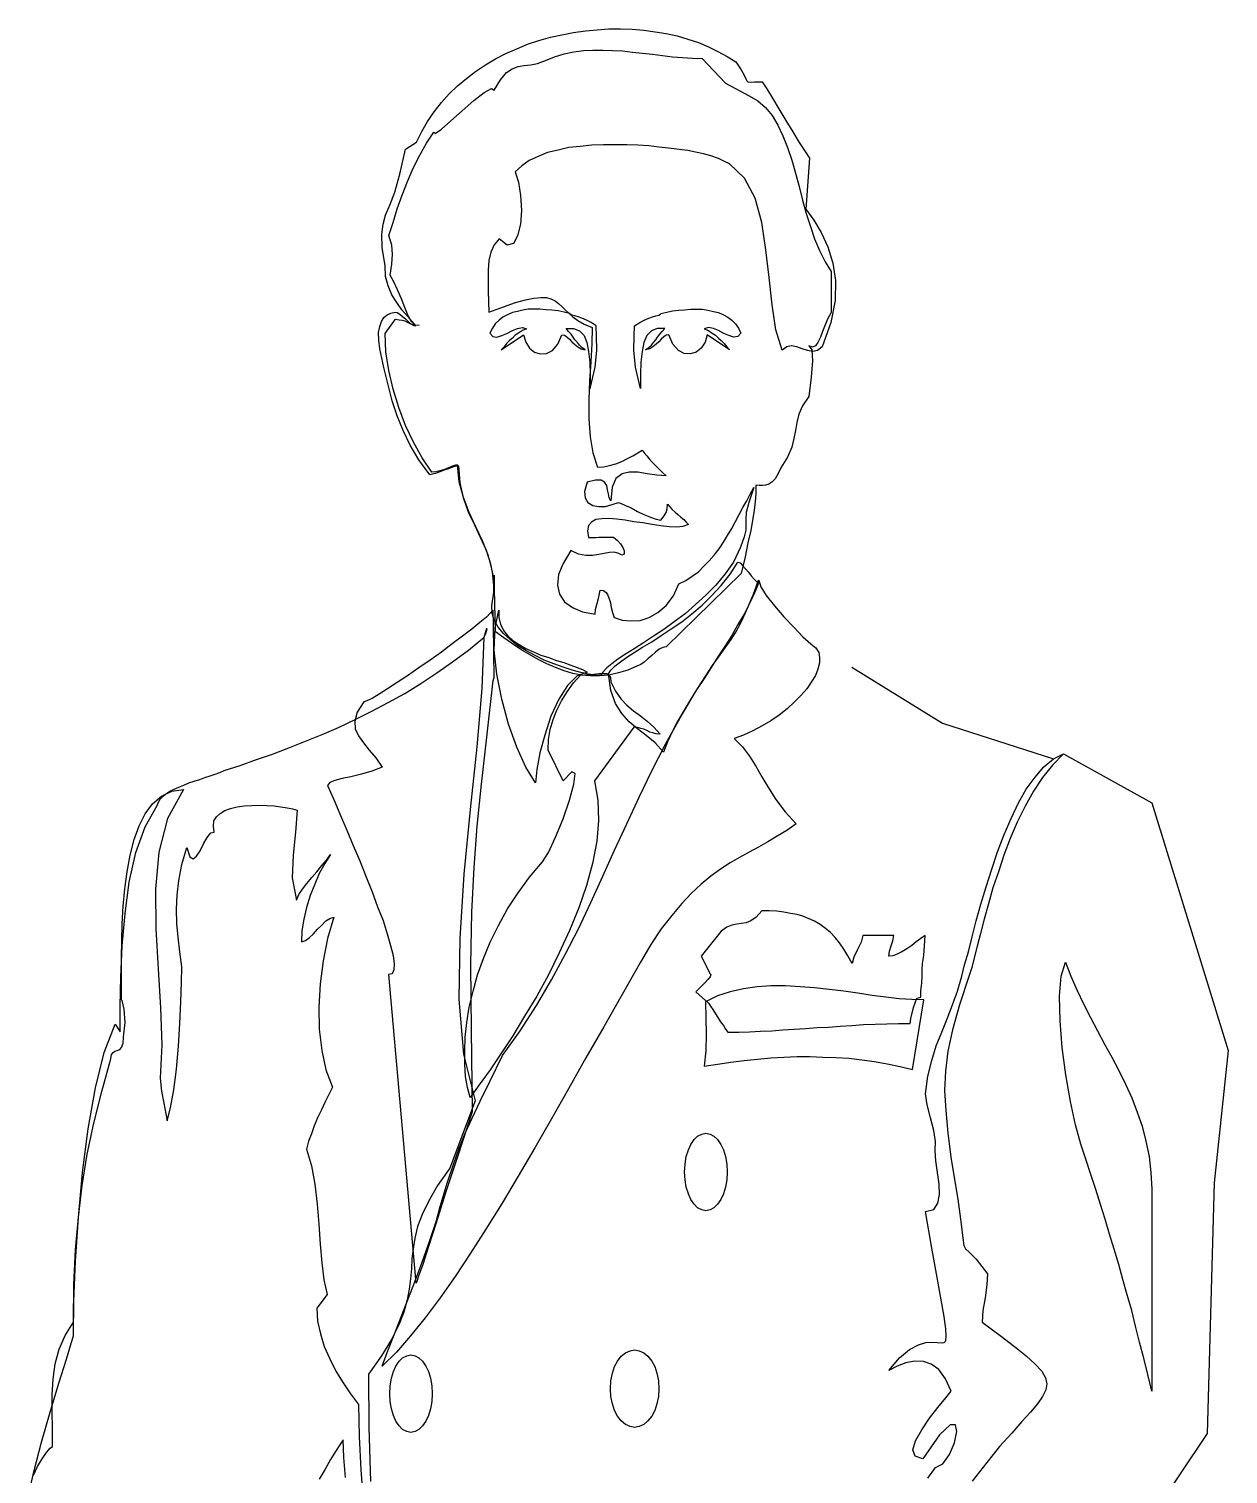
# Model space of a CAD drawing. Extents: x 140.74 to 141.36, y 53.82 to 55.67.
# Drawn here: x 140.783 to 141.356, y 54.979 to 55.67 of the extents above; entities that cross this region are included whole.
import ezdxf

# ---------------------------------------------------------------- set-up
doc = ezdxf.new("R2010")
doc.units = 0
doc.layers.get('0').update_dxf_attribs({"linetype": 'CONTINUOUS'})

msp = doc.modelspace()

# ---------------------------------------------------------------- linework, layer by layer
for p, q in [((141.17585, 55.36446), (141.21916, 55.33782)), ((141.21916, 55.33782), (141.27223, 55.32073)), ((141.27223, 55.32073), (141.27701, 55.32312)), ((141.27701, 55.32312), (141.31923, 55.29962))]:
    msp.add_line(p, q)
at = {"linetype": 'CONTINUOUS'}
for points in [[(141.06453, 55.4189), (141.06234, 55.4195), (141.06015, 55.4193), (141.05756, 55.4189), (141.05497, 55.41831), (141.05199, 55.41791), (141.0488, 55.41791), (141.04521, 55.4185), (141.04162, 55.4203), (141.03785, 55.41412), (141.03565, 55.40875), (141.03525, 55.40377), (141.03625, 55.39939), (141.03864, 55.3958), (141.04242, 55.39302), (141.0472, 55.39102), (141.05318, 55.38983), (141.05338, 55.39202), (141.05398, 55.39441), (141.05478, 55.3974), (141.05557, 55.40138), (141.05716, 55.40118), (141.05855, 55.40018), (141.05935, 55.39899), (141.05995, 55.3972), (141.06054, 55.39521), (141.06094, 55.39302), (141.06154, 55.39063), (141.06234, 55.38824), (141.06612, 55.38704), (141.0703, 55.38664), (141.07469, 55.38684), (141.07907, 55.38824), (141.08325, 55.39063), (141.08723, 55.39401), (141.09061, 55.39859), (141.09321, 55.40437), (141.09659, 55.40596), (141.09958, 55.40795), (141.10256, 55.41014), (141.10515, 55.41273), (141.10775, 55.41531), (141.11013, 55.4181), (141.11252, 55.42109), (141.11452, 55.42428), (141.11651, 55.42746), (141.1185, 55.43085), (141.12028, 55.43423), (141.12208, 55.43742), (141.12387, 55.44081), (141.12566, 55.44399), (141.12726, 55.44718), (141.12905, 55.45037), (141.12666, 55.4432), (141.12546, 55.43842), (141.12527, 55.43503), (141.12527, 55.43264), (141.12527, 55.43006), (141.12447, 55.42687), (141.12267, 55.42189), (141.11929, 55.41472), (141.11531, 55.40915), (141.11093, 55.40377), (141.10615, 55.39899), (141.10117, 55.39441), (141.09619, 55.39003), (141.09101, 55.38625), (141.08604, 55.38246), (141.08106, 55.37927), (141.07628, 55.37609), (141.0719, 55.3733), (141.06771, 55.37071), (141.06413, 55.36832), (141.06115, 55.36613), (141.05876, 55.36414), (141.05696, 55.36215), (141.05597, 55.36056), (141.05338, 55.36075), (141.04999, 55.36115), (141.04641, 55.36195), (141.04223, 55.36314), (141.03785, 55.36454), (141.03347, 55.36613), (141.02888, 55.36792), (141.0245, 55.37011), (141.02012, 55.3725), (141.01614, 55.37489), (141.01256, 55.37768), (141.00937, 55.38067), (141.00678, 55.38365), (141.00499, 55.38704), (141.00399, 55.39023), (141.0038, 55.39381), (141.00479, 55.40039), (141.00479, 55.40676), (141.0034, 55.41372), (141.0012, 55.4203), (140.99841, 55.42647), (140.99563, 55.43245), (140.99265, 55.43861), (140.99026, 55.44539), (140.98866, 55.45256), (140.98807, 55.46072), (140.98688, 55.46053), (140.98508, 55.46013), (140.98309, 55.45933), (140.9811, 55.45873), (140.97891, 55.45793), (140.97692, 55.45714), (140.97532, 55.45674), (140.97413, 55.45654), (140.96895, 55.46371), (140.96477, 55.47068), (140.96138, 55.47765), (140.95859, 55.48462), (140.95621, 55.49179), (140.95421, 55.49955), (140.95222, 55.50772), (140.95023, 55.51668), (140.94983, 55.52086), (140.94963, 55.52444), (140.95023, 55.52743), (140.95103, 55.52982), (140.95222, 55.53162), (140.95382, 55.53301), (140.95561, 55.5338), (140.9576, 55.5342), (140.95859, 55.53401), (140.95979, 55.53321), (140.96119, 55.53221), (140.96258, 55.53102), (140.96398, 55.52962), (140.96517, 55.52863), (140.96656, 55.52783), (140.96756, 55.52763), (140.96576, 55.52982), (140.96337, 55.53241), (140.96079, 55.5354), (140.9584, 55.53879), (140.95601, 55.54256), (140.95421, 55.54675), (140.95302, 55.55133), (140.95282, 55.55631), (140.95143, 55.56507), (140.95123, 55.57144), (140.95183, 55.57622), (140.95302, 55.5806), (140.95501, 55.58538), (140.9574, 55.59155), (140.95979, 55.60012), (140.96258, 55.61207), (140.96775, 55.61545), (140.97035, 55.62063), (140.97313, 55.62541), (140.97632, 55.62998), (140.97971, 55.63437), (140.98349, 55.63855), (140.98747, 55.64234), (140.99166, 55.64592), (140.99603, 55.6493), (141.0008, 55.65249), (141.00558, 55.65528), (141.01056, 55.65787), (141.01574, 55.66005), (141.02092, 55.66225), (141.0263, 55.66404), (141.03187, 55.66563), (141.03724, 55.66683), (141.04282, 55.66782), (141.0486, 55.66862), (141.05417, 55.66922), (141.05975, 55.66962), (141.06532, 55.66962), (141.0709, 55.66942), (141.07648, 55.66902), (141.08185, 55.66822), (141.08723, 55.66743), (141.09241, 55.66623), (141.09759, 55.66464), (141.10256, 55.66304), (141.10735, 55.66105), (141.11192, 55.65886), (141.1163, 55.65647), (141.12049, 55.65389), (141.12307, 55.6501), (141.12447, 55.64752), (141.12527, 55.64572), (141.12566, 55.64473), (141.12626, 55.64433), (141.12726, 55.64413), (141.12945, 55.64433), (141.13304, 55.64433), (141.13522, 55.64094), (141.13801, 55.63656), (141.141, 55.63138), (141.14438, 55.62581), (141.14777, 55.62043), (141.15075, 55.61525), (141.15354, 55.61107), (141.15573, 55.60788), (141.15394, 55.58339), (141.15772, 55.57821), (141.16131, 55.57224), (141.16449, 55.56547), (141.16688, 55.5577), (141.16808, 55.54933), (141.16788, 55.53978), (141.16589, 55.52922), (141.16171, 55.51767), (141.15952, 55.51589), (141.15733, 55.51549), (141.15474, 55.51589), (141.15215, 55.51668), (141.14956, 55.51767), (141.14697, 55.51807), (141.14478, 55.51767), (141.14259, 55.51608), (141.1396, 55.52584), (141.13781, 55.53779), (141.13642, 55.55073), (141.13482, 55.56408), (141.13283, 55.57701), (141.12965, 55.58877), (141.12467, 55.59832), (141.1175, 55.60509), (141.11511, 55.60629), (141.11213, 55.60769), (141.10854, 55.60888), (141.10496, 55.60988), (141.10117, 55.61067), (141.09759, 55.61147), (141.0946, 55.61187), (141.09221, 55.61207), (141.08822, 55.61266), (141.08365, 55.61306), (141.07887, 55.61366), (141.07369, 55.61406), (141.06831, 55.61426), (141.06274, 55.61426), (141.05716, 55.61426), (141.05159, 55.61406), (141.04601, 55.61346), (141.04063, 55.61286), (141.03546, 55.61167), (141.03047, 55.61047), (141.0259, 55.60868), (141.02171, 55.60669), (141.01813, 55.6041), (141.01495, 55.60131), (141.01654, 55.59633), (141.01753, 55.58996), (141.01793, 55.58279), (141.01753, 55.57622), (141.01614, 55.57064), (141.01415, 55.56706), (141.01116, 55.56626), (141.00738, 55.56925), (141.00499, 55.56647), (141.0034, 55.56288), (141.0024, 55.5589), (141.002, 55.55432), (141.002, 55.54954), (141.002, 55.54436), (141.0022, 55.53918), (141.0024, 55.5342), (141.00937, 55.5368), (141.01514, 55.53879), (141.01992, 55.54018), (141.02391, 55.54097), (141.02729, 55.54118), (141.02988, 55.54118), (141.03207, 55.54057), (141.03406, 55.53958), (141.03565, 55.53839), (141.03724, 55.53699), (141.03884, 55.5354), (141.04063, 55.5338), (141.04262, 55.53201), (141.04501, 55.53022), (141.048, 55.52843), (141.05178, 55.52683), (141.05159, 55.51907), (141.05119, 55.5105), (141.05059, 55.50135), (141.05019, 55.49238), (141.05019, 55.48322), (141.05079, 55.47466), (141.05218, 55.4669), (141.05438, 55.46013), (141.05716, 55.46032), (141.06015, 55.46092), (141.06314, 55.46172), (141.06592, 55.46291), (141.06871, 55.4643), (141.0713, 55.4655), (141.07369, 55.4669), (141.07568, 55.46829), (141.07668, 55.4669), (141.07787, 55.4655), (141.07907, 55.46411), (141.08046, 55.46252), (141.08206, 55.46092), (141.08365, 55.45933), (141.08544, 55.45753), (141.08723, 55.45594), (141.08265, 55.45634), (141.07807, 55.45694), (141.07369, 55.45774), (141.06951, 55.45774), (141.06612, 55.45694), (141.06314, 55.45475), (141.06134, 55.45057), (141.06075, 55.44399), (141.05995, 55.44539), (141.05955, 55.44738), (141.05916, 55.44937), (141.05876, 55.45136), (141.05776, 55.45296), (141.05616, 55.45395), (141.05338, 55.45395), (141.04939, 55.45296), (141.0482, 55.44857), (141.0484, 55.44539), (141.04979, 55.4432), (141.05218, 55.4418), (141.05497, 55.4414), (141.05815, 55.4414), (141.06134, 55.4422), (141.06433, 55.4432), (141.06572, 55.4428), (141.06771, 55.4418), (141.0705, 55.44061), (141.07349, 55.43901), (141.07648, 55.43742), (141.07967, 55.43623), (141.08245, 55.43523), (141.08464, 55.43484), (141.08623, 55.43683), (141.08723, 55.43842), (141.08763, 55.44021), (141.08783, 55.4424), (141.08883, 55.44121), (141.09002, 55.43981), (141.09141, 55.43861), (141.09281, 55.43742), (141.0942, 55.43623), (141.0956, 55.43503), (141.09679, 55.43384), (141.09778, 55.43264), (141.0952, 55.43184), (141.09221, 55.43145), (141.08862, 55.43165), (141.08464, 55.43205), (141.08046, 55.43264), (141.07608, 55.43344), (141.0717, 55.43404), (141.06752, 55.43484), (141.06354, 55.43523), (141.05975, 55.43563), (141.05637, 55.43543), (141.05358, 55.43503), (141.05139, 55.43384), (141.04999, 55.43224), (141.0496, 55.42966), (141.04999, 55.42647), (141.05099, 55.42647), (141.05218, 55.42647), (141.05358, 55.42647), (141.05497, 55.42667), (141.05656, 55.42667), (141.05815, 55.42667), (141.05995, 55.42667), (141.06194, 55.42667), (141.06393, 55.42508), (141.06532, 55.42348), (141.06652, 55.42169), (141.06712, 55.4201), (141.06712, 55.4189), (141.06672, 55.41831), (141.06592, 55.4181), (141.06453, 55.4189)], [(141.00558, 55.38147), (141.00499, 55.40855), (141.00499, 55.40198), (141.00419, 55.41014), (141.0022, 55.41771), (140.99942, 55.42488), (140.99623, 55.43165), (140.99304, 55.43842), (140.99026, 55.44559), (140.98827, 55.45315), (140.98747, 55.46132), (140.98648, 55.46112), (140.98528, 55.46072), (140.98389, 55.46013), (140.98229, 55.45952), (140.9807, 55.45893), (140.97891, 55.45833), (140.97712, 55.45793), (140.97513, 55.45774), (140.97054, 55.46451), (140.96636, 55.47207), (140.96258, 55.48004), (140.95939, 55.4886), (140.9566, 55.49736), (140.95461, 55.50633), (140.95322, 55.51528), (140.95282, 55.52404), (140.9578, 55.53082), (140.9596, 55.53062), (140.96098, 55.53042), (140.96218, 55.53002), (140.96337, 55.52942), (140.96457, 55.52883), (140.96597, 55.52843), (140.96736, 55.52823), (140.96915, 55.52803), (140.96736, 55.52783), (140.96557, 55.52962), (140.96377, 55.53241), (140.96218, 55.5364), (140.96059, 55.54057), (140.9588, 55.54495), (140.957, 55.54874), (140.95521, 55.55193), (140.95601, 55.5571), (140.95641, 55.56188), (140.95601, 55.56626), (140.95461, 55.57085), (140.9566, 55.57701), (140.95859, 55.58359), (140.96098, 55.59016), (140.96358, 55.59673), (140.96616, 55.6031), (140.96935, 55.60928), (140.97253, 55.61506), (140.97612, 55.62023), (140.97672, 55.61963), (140.97971, 55.62162), (140.98428, 55.6256), (140.98966, 55.63038), (140.99523, 55.63537), (141.00021, 55.63915), (141.00359, 55.64114), (141.00499, 55.64035), (141.00797, 55.64532), (141.01076, 55.64871), (141.01355, 55.6505), (141.01634, 55.65169), (141.01933, 55.65209), (141.02251, 55.65249), (141.0257, 55.65309), (141.02948, 55.65448), (141.03386, 55.65628), (141.03844, 55.65766), (141.04302, 55.65866), (141.0476, 55.65926), (141.05218, 55.65946), (141.05696, 55.65946), (141.06154, 55.65926), (141.06632, 55.65906), (141.0711, 55.65846), (141.07588, 55.65806), (141.08066, 55.65747), (141.08544, 55.65687), (141.09021, 55.65628), (141.09499, 55.65588), (141.09978, 55.65567), (141.10436, 55.65548), (141.11551, 55.64373), (141.12686, 55.63756), (141.13104, 55.63516), (141.13463, 55.63198), (141.13781, 55.6282), (141.1406, 55.62361), (141.14299, 55.61844), (141.14518, 55.61286), (141.14717, 55.60689), (141.14896, 55.60071), (141.15075, 55.59434), (141.15235, 55.58777), (141.15414, 55.5814), (141.15613, 55.57523), (141.15812, 55.56925), (141.16051, 55.56368), (141.16311, 55.5583), (141.16609, 55.55372), (141.16609, 55.53401), (141.16449, 55.53122), (141.16311, 55.52823), (141.16191, 55.52504), (141.16091, 55.52226), (141.15972, 55.51966), (141.15852, 55.51807), (141.15713, 55.51748), (141.15534, 55.51807), (141.15673, 55.51628), (141.15713, 55.5109), (141.15653, 55.50314), (141.15534, 55.49397), (141.15235, 55.4894), (141.15056, 55.48542), (141.14956, 55.48144), (141.14896, 55.47765), (141.14817, 55.47386), (141.14717, 55.46968), (141.14518, 55.46491), (141.14199, 55.45973), (141.1406, 55.45674), (141.1392, 55.45455), (141.13761, 55.45296), (141.13622, 55.45196), (141.13463, 55.45156), (141.13323, 55.45136), (141.13164, 55.45136), (141.13004, 55.45156), (141.13004, 55.44758), (141.12965, 55.4436), (141.12925, 55.43941), (141.12845, 55.43484), (141.12766, 55.42985), (141.12626, 55.42388), (141.12487, 55.41731), (141.12307, 55.40934), (141.08723, 55.3743), (141.08564, 55.3739), (141.08384, 55.37311), (141.08206, 55.37171), (141.08026, 55.37011), (141.07847, 55.36852), (141.07668, 55.36693), (141.07508, 55.36573), (141.07349, 55.36514), (141.06891, 55.36314), (141.06433, 55.36175), (141.05975, 55.36075), (141.05537, 55.36035), (141.05099, 55.36035), (141.04681, 55.36075), (141.04262, 55.36155), (141.03844, 55.36274), (141.03426, 55.36434), (141.03008, 55.36613), (141.0259, 55.36812), (141.02191, 55.37051), (141.01773, 55.3729), (141.01375, 55.37569), (141.00956, 55.37848), (141.00558, 55.38147)], [(141.04113, 55.53361), (141.03834, 55.5342), (141.03556, 55.5348), (141.03256, 55.5352), (141.02978, 55.5354), (141.02679, 55.5356), (141.024, 55.5356), (141.02121, 55.5356), (141.01863, 55.5352), (141.01603, 55.5346), (141.01364, 55.53401), (141.01125, 55.53301), (141.00907, 55.53181), (141.00727, 55.53042), (141.00548, 55.52863), (141.00409, 55.52664), (141.00289, 55.52425), (141.00429, 55.52265), (141.00628, 55.52226), (141.00867, 55.52305), (141.01106, 55.52404), (141.01364, 55.52544), (141.01603, 55.52644), (141.01842, 55.52683), (141.02041, 55.52624), (141.01842, 55.52544), (141.01664, 55.52425), (141.01504, 55.52325), (141.01364, 55.52186), (141.01226, 55.52066), (141.01086, 55.51926), (141.00966, 55.51767), (141.00827, 55.51628), (141.01902, 55.52345), (141.02002, 55.51987), (141.02181, 55.51708), (141.0242, 55.51509), (141.02699, 55.51429), (141.02998, 55.51449), (141.03277, 55.51589), (141.03535, 55.51887), (141.03734, 55.52345), (141.03854, 55.52325), (141.03973, 55.52245), (141.04093, 55.52126), (141.04212, 55.52006), (141.04332, 55.51887), (141.04491, 55.51767), (141.0465, 55.51668), (141.04849, 55.51628), (141.0469, 55.51727), (141.0457, 55.51847), (141.04471, 55.51966), (141.04352, 55.52106), (141.04272, 55.52226), (141.04172, 55.52365), (141.04053, 55.52504), (141.03933, 55.52644), (141.04292, 55.52644), (141.0457, 55.52524), (141.0479, 55.52305), (141.04929, 55.51966), (141.05008, 55.51549), (141.05069, 55.51031), (141.05088, 55.50453), (141.05088, 55.49776), (141.05327, 55.50792), (141.05407, 55.51608), (141.05387, 55.52265), (141.05367, 55.52763), (141.05128, 55.52922), (141.04909, 55.53042), (141.0469, 55.53141), (141.04511, 55.53201), (141.04352, 55.53241), (141.04212, 55.53281), (141.04132, 55.53321), (141.04113, 55.53361)], [(141.08464, 55.53361), (141.08743, 55.5342), (141.09021, 55.5348), (141.09321, 55.5352), (141.09599, 55.5354), (141.09898, 55.5356), (141.10177, 55.5356), (141.10456, 55.5356), (141.10714, 55.5352), (141.10974, 55.5346), (141.11213, 55.53401), (141.11452, 55.53301), (141.1167, 55.53181), (141.1185, 55.53042), (141.12028, 55.52863), (141.12168, 55.52664), (141.12288, 55.52425), (141.12148, 55.52265), (141.11949, 55.52226), (141.1171, 55.52305), (141.11471, 55.52404), (141.11213, 55.52544), (141.10974, 55.52644), (141.10735, 55.52683), (141.10535, 55.52624), (141.10735, 55.52544), (141.10913, 55.52425), (141.11073, 55.52325), (141.11213, 55.52186), (141.11351, 55.52066), (141.11491, 55.51926), (141.11611, 55.51767), (141.1175, 55.51628), (141.10675, 55.52345), (141.10575, 55.51987), (141.10396, 55.51708), (141.10157, 55.51509), (141.09878, 55.51429), (141.09579, 55.51449), (141.093, 55.51589), (141.09042, 55.51887), (141.08843, 55.52345), (141.08723, 55.52325), (141.08604, 55.52245), (141.08484, 55.52126), (141.08365, 55.52006), (141.08245, 55.51887), (141.08086, 55.51767), (141.07927, 55.51668), (141.07728, 55.51628), (141.07887, 55.51727), (141.08007, 55.51847), (141.08106, 55.51966), (141.08225, 55.52106), (141.08305, 55.52226), (141.08405, 55.52365), (141.08524, 55.52504), (141.08644, 55.52644), (141.08285, 55.52644), (141.08007, 55.52524), (141.07787, 55.52305), (141.07648, 55.51966), (141.07568, 55.51549), (141.07508, 55.51031), (141.07488, 55.50453), (141.07488, 55.49776), (141.07249, 55.50792), (141.0717, 55.51608), (141.0719, 55.52265), (141.07209, 55.52763), (141.07449, 55.52922), (141.07668, 55.53042), (141.07887, 55.53141), (141.08066, 55.53201), (141.08225, 55.53241), (141.08365, 55.53281), (141.08445, 55.53321), (141.08464, 55.53361)], [(141.12148, 55.41472), (141.12248, 55.41432), (141.12367, 55.41313), (141.12506, 55.41154), (141.12646, 55.40994), (141.12785, 55.40815), (141.12925, 55.40655), (141.13044, 55.40536), (141.13144, 55.40496), (141.12945, 55.39999), (141.12706, 55.39501), (141.12447, 55.38983), (141.12148, 55.38485), (141.1185, 55.37967), (141.11531, 55.3747), (141.11192, 55.36952), (141.10874, 55.36434), (141.10535, 55.35916), (141.10197, 55.35419), (141.09878, 55.34901), (141.09579, 55.34403), (141.09281, 55.33885), (141.09021, 55.33387), (141.08783, 55.3289), (141.08583, 55.32391), (141.08185, 55.32829), (141.07767, 55.33188), (141.07349, 55.33506), (141.06951, 55.33845), (141.06592, 55.34243), (141.06293, 55.34721), (141.06075, 55.35339), (141.05955, 55.36135), (141.06075, 55.36314), (141.06274, 55.36514), (141.06532, 55.36713), (141.06831, 55.36932), (141.0719, 55.37151), (141.07588, 55.3741), (141.08026, 55.37669), (141.08484, 55.37967), (141.08962, 55.38286), (141.0946, 55.38625), (141.09938, 55.39003), (141.10436, 55.39421), (141.10894, 55.39879), (141.11351, 55.40357), (141.1177, 55.40894), (141.12148, 55.41472)], [(140.95143, 55.03039), (140.95382, 55.03696), (140.9574, 55.04612), (140.96159, 55.05687), (140.96616, 55.06862), (140.97054, 55.08017), (140.97433, 55.09093), (140.97731, 55.10008), (140.97911, 55.10666), (140.9825, 55.11781), (140.98548, 55.12677), (140.98827, 55.13453), (140.99105, 55.1417), (140.99444, 55.14887), (140.99822, 55.15704), (141.003, 55.1668), (141.00897, 55.17894), (141.01733, 55.19069), (141.0251, 55.20284), (141.03227, 55.21499), (141.03884, 55.22713), (141.04521, 55.23948), (141.05119, 55.25202), (141.05696, 55.26457), (141.06253, 55.27712), (141.06831, 55.28967), (141.07429, 55.30241), (141.08026, 55.31496), (141.08684, 55.3277), (141.0938, 55.34024), (141.10117, 55.35279), (141.10934, 55.36534), (141.11829, 55.37768), (141.12049, 55.38126), (141.12288, 55.38564), (141.12506, 55.39042), (141.12706, 55.39501), (141.12885, 55.39939), (141.13025, 55.40297), (141.13104, 55.40536), (141.13144, 55.40616), (141.13243, 55.40297), (141.13503, 55.39879), (141.13901, 55.39381), (141.14339, 55.38864), (141.14817, 55.38365), (141.15255, 55.37908), (141.15633, 55.37569), (141.15872, 55.3737), (141.16011, 55.37151), (141.16051, 55.36912), (141.16051, 55.36653), (141.15972, 55.36354), (141.15852, 55.36056), (141.15653, 55.35737), (141.15434, 55.35419), (141.15155, 55.351), (141.14836, 55.34781), (141.14498, 55.34463), (141.14119, 55.34164), (141.13721, 55.33885), (141.13304, 55.33646), (141.12865, 55.33407), (141.12407, 55.33208), (141.11969, 55.33049), (141.12367, 55.32651), (141.12706, 55.32192), (141.13004, 55.31714), (141.13283, 55.31217), (141.13602, 55.30679), (141.1396, 55.30122), (141.14398, 55.29544), (141.14936, 55.28967), (141.14478, 55.28648), (141.1402, 55.28369), (141.13582, 55.2811), (141.13124, 55.27851), (141.12686, 55.27612), (141.12227, 55.27354), (141.1177, 55.27094), (141.11312, 55.26796), (141.10854, 55.26457), (141.10396, 55.26079), (141.09918, 55.25641), (141.0946, 55.25162), (141.08982, 55.24586), (141.08484, 55.23948), (141.07986, 55.23191), (141.07488, 55.22355), (141.06612, 55.20802), (141.05736, 55.19268), (141.0488, 55.17775), (141.04043, 55.16301), (141.03227, 55.14867), (141.02431, 55.13474), (141.01634, 55.12119), (141.00877, 55.10825), (141.00101, 55.0959), (140.99365, 55.08435), (140.98627, 55.0732), (140.97911, 55.06304), (140.97194, 55.05348), (140.96497, 55.04493), (140.9582, 55.03716), (140.95143, 55.03039)], [(140.96756, 55.07002), (140.96796, 55.07061), (140.96895, 55.0736), (140.97094, 55.07917), (140.97373, 55.08774), (140.97731, 55.09909), (140.98189, 55.11343), (140.98767, 55.13115), (140.99464, 55.15206), (140.99404, 55.19109), (140.99384, 55.22216), (140.99424, 55.24745), (140.99543, 55.26876), (140.99682, 55.28847), (140.99881, 55.30858), (141.00141, 55.33108), (141.00439, 55.35817), (141.00499, 55.35956), (141.00479, 55.37171), (141.00459, 55.38525), (141.00439, 55.39182), (141.00319, 55.39042), (141.0012, 55.38843), (140.99802, 55.38585), (140.99424, 55.38266), (140.98986, 55.37927), (140.98489, 55.37569), (140.97971, 55.37171), (140.97433, 55.36792), (140.96895, 55.36414), (140.96358, 55.36035), (140.95859, 55.35717), (140.95402, 55.35419), (140.95003, 55.35159), (140.94665, 55.3496), (140.94406, 55.34841), (140.94267, 55.34801), (140.93948, 55.34303), (140.93829, 55.33865), (140.93848, 55.33506), (140.94007, 55.33168), (140.94246, 55.32829), (140.94525, 55.32491), (140.94844, 55.32113), (140.95143, 55.31675), (140.94645, 55.31475), (140.94147, 55.31336), (140.93649, 55.31217), (140.93231, 55.31137), (140.92873, 55.31037), (140.92634, 55.30938), (140.92534, 55.30798), (140.92614, 55.30619), (140.92873, 55.30021), (140.93152, 55.29365), (140.9345, 55.28668), (140.93749, 55.2793), (140.94068, 55.27194), (140.94366, 55.26457), (140.94665, 55.2572), (140.94924, 55.25003), (140.95183, 55.24347), (140.95382, 55.2371), (140.95541, 55.23152), (140.9566, 55.22673), (140.95721, 55.22275), (140.957, 55.21977), (140.95621, 55.21797), (140.95442, 55.21757), (140.96756, 55.07002)], [(141.00718, 55.39182), (141.00718, 55.38824), (141.00797, 55.38505), (141.00937, 55.38206), (141.01136, 55.37967), (141.01394, 55.37728), (141.01694, 55.37529), (141.02012, 55.3735), (141.02371, 55.37191), (141.02729, 55.37032), (141.03108, 55.36912), (141.03466, 55.36772), (141.03824, 55.36673), (141.04162, 55.36553), (141.04462, 55.36434), (141.0472, 55.36334), (141.04939, 55.36215), (141.04462, 55.36035), (141.04003, 55.35578), (141.03586, 55.3492), (141.03207, 55.34104), (141.02909, 55.33208), (141.0267, 55.32351), (141.0253, 55.31555), (141.0247, 55.30918), (141.02012, 55.31675), (141.01574, 55.3263), (141.01176, 55.33726), (141.00857, 55.3492), (141.00618, 55.36115), (141.00499, 55.37271), (141.00539, 55.38325), (141.00718, 55.39182)], [(140.78256, 54.96945), (140.78515, 54.9806), (140.78853, 54.99414), (140.79272, 55.00848), (140.7969, 55.02222), (140.80048, 55.03377), (140.80287, 55.04194), (140.80387, 55.04493), (140.80406, 55.06145), (140.80486, 55.08057), (140.80626, 55.10148), (140.80825, 55.12299), (140.81083, 55.1439), (140.81442, 55.16341), (140.8186, 55.18034), (140.82378, 55.19388), (140.82617, 55.19029), (140.82617, 55.20244), (140.82657, 55.21638), (140.82717, 55.23132), (140.82856, 55.24685), (140.83055, 55.26178), (140.83373, 55.27592), (140.83812, 55.28827), (140.84389, 55.29843), (140.84449, 55.30002), (140.84529, 55.30141), (140.84668, 55.30281), (140.84808, 55.304), (140.84987, 55.3052), (140.85206, 55.30619), (140.85425, 55.30719), (140.85664, 55.30818), (140.85902, 55.30918), (140.86162, 55.30998), (140.8642, 55.31077), (140.86659, 55.31177), (140.86918, 55.31256), (140.87157, 55.31336), (140.87377, 55.31416), (140.87595, 55.31515), (140.88352, 55.31754), (140.89129, 55.32033), (140.89906, 55.32292), (140.90682, 55.3259), (140.91478, 55.32909), (140.92275, 55.33227), (140.93052, 55.33566), (140.93848, 55.33945), (140.94645, 55.34343), (140.95421, 55.34761), (140.96218, 55.35199), (140.96995, 55.35677), (140.97751, 55.36175), (140.98508, 55.36713), (140.99265, 55.37271), (141.00001, 55.37868), (141.00101, 55.38067), (141.0016, 55.38286), (141.0012, 55.38306), (141.00001, 55.37868), (140.99902, 55.35438), (140.99663, 55.32651), (140.99344, 55.29644), (140.99046, 55.26557), (140.98847, 55.2349), (140.98807, 55.20583), (140.99026, 55.17954), (140.99583, 55.15724), (140.98369, 55.12498), (140.97791, 55.11681), (140.97373, 55.10945), (140.97054, 55.10287), (140.96836, 55.0971), (140.96696, 55.09152), (140.96616, 55.08655), (140.96557, 55.08177), (140.96536, 55.07699), (140.96497, 55.07221), (140.96437, 55.06723), (140.96337, 55.06205), (140.96178, 55.05627), (140.95939, 55.05011), (140.95581, 55.04313), (140.95103, 55.03536), (140.94485, 55.0266), (140.94506, 55.00131), (140.94585, 54.97522)], [(141.06075, 55.35757), (141.06293, 55.35299), (141.06553, 55.34941), (141.06831, 55.34642), (141.0715, 55.34363), (141.07488, 55.34124), (141.07807, 55.33865), (141.08126, 55.33586), (141.08424, 55.33248), (141.08245, 55.33267), (141.08086, 55.33307), (141.07927, 55.33347), (141.07787, 55.33427), (141.07648, 55.33487), (141.07508, 55.33527), (141.07349, 55.33566), (141.0717, 55.33586), (141.05298, 55.31017), (141.05457, 55.30101), (141.05478, 55.29126), (141.05398, 55.2813), (141.05199, 55.27075), (141.049, 55.26019), (141.04541, 55.24944), (141.04103, 55.23869), (141.03605, 55.22793), (141.03087, 55.21738), (141.0253, 55.20722), (141.01952, 55.19766), (141.01394, 55.1883), (141.00818, 55.17974), (141.003, 55.17197), (140.99782, 55.16481), (140.99344, 55.15883), (140.99225, 55.16361), (140.99126, 55.16879), (140.99086, 55.17476), (140.99086, 55.18094), (140.99105, 55.18771), (140.99185, 55.19467), (140.99304, 55.20204), (140.99484, 55.20961), (140.99702, 55.21738), (140.99981, 55.22534), (141.003, 55.23311), (141.00698, 55.24108), (141.01136, 55.24904), (141.01634, 55.25661), (141.02191, 55.26417), (141.02809, 55.27154), (141.03087, 55.27592), (141.03426, 55.28329), (141.03785, 55.29206), (141.04103, 55.30101), (141.04302, 55.30858), (141.04362, 55.31376), (141.04202, 55.31456), (141.03785, 55.31017), (141.03068, 55.32491), (141.03087, 55.32989), (141.03167, 55.33466), (141.03307, 55.33945), (141.03486, 55.34403), (141.03705, 55.34841), (141.03984, 55.35279), (141.04282, 55.35697), (141.04621, 55.36075), (141.0496, 55.36096), (141.05258, 55.36115), (141.05517, 55.36155), (141.05716, 55.36155), (141.05876, 55.36155), (141.05975, 55.36075), (141.06054, 55.35956), (141.06075, 55.35757)], [(141.21229, 54.97682), (141.21587, 54.98199), (141.21946, 54.98379), (141.22264, 54.98817), (141.22503, 54.99374), (141.22603, 54.99913), (141.22543, 55.00231), (141.22285, 55.00231), (141.21786, 54.99753), (141.2099, 54.98618), (141.20611, 54.98737), (141.20512, 54.99036), (141.20632, 54.99475), (141.2093, 54.99992), (141.21308, 55.0055), (141.21707, 55.01067), (141.22085, 55.01525), (141.22344, 55.01844), (141.22065, 55.02442), (141.21746, 55.0288), (141.21388, 55.03138), (141.2101, 55.03257), (141.20592, 55.03278), (141.20173, 55.03198), (141.19755, 55.03039), (141.19357, 55.0284), (141.19875, 55.03437), (141.20353, 55.03835), (141.20771, 55.04054), (141.21129, 55.04174), (141.21428, 55.04194), (141.21667, 55.04174), (141.21866, 55.04154), (141.22006, 55.04174), (141.22085, 55.04254), (141.22105, 55.04472), (141.22085, 55.04831), (141.22006, 55.05409), (141.21866, 55.06205), (141.21667, 55.0728), (141.21408, 55.08674), (141.21109, 55.10427), (141.21508, 55.10526), (141.21707, 55.10825), (141.21786, 55.11243), (141.21767, 55.11741), (141.21687, 55.12299), (141.21608, 55.12856), (141.21568, 55.13354), (141.21587, 55.13772), (141.21508, 55.1431), (141.21348, 55.14907), (141.21189, 55.15525), (141.21109, 55.16062), (141.21229, 55.16898), (141.21408, 55.17655), (141.21627, 55.18352), (141.21886, 55.1901), (141.22145, 55.19647), (141.22404, 55.20304), (141.22643, 55.20961), (141.22842, 55.21678), (141.22981, 55.22216), (141.23161, 55.22853), (141.23339, 55.2357), (141.23539, 55.24326), (141.23758, 55.25123), (141.24017, 55.25959), (141.24276, 55.26796), (141.24554, 55.27632), (141.24873, 55.28449), (141.25212, 55.29225), (141.2555, 55.29962), (141.25929, 55.30619), (141.26347, 55.31197), (141.26765, 55.31695), (141.27223, 55.32073), (141.27701, 55.32312)], [(141.27701, 55.32312), (141.27183, 55.31775), (141.26705, 55.31177), (141.26267, 55.3052), (141.25868, 55.29803), (141.25491, 55.29046), (141.25152, 55.28269), (141.24853, 55.27473), (141.24594, 55.26677), (141.24336, 55.259), (141.24116, 55.25143), (141.23917, 55.24406), (141.23738, 55.23729), (141.23579, 55.23112), (141.23439, 55.22554), (141.2332, 55.22096), (141.232, 55.21718), (141.22742, 55.20304), (141.22404, 55.19109), (141.22184, 55.18094), (141.22065, 55.17137), (141.22025, 55.16221), (141.22085, 55.15266), (141.22184, 55.1417), (141.22344, 55.12916), (141.22662, 55.11024), (141.22822, 55.09829), (141.22901, 55.09152), (141.22941, 55.08814), (141.23021, 55.08655), (141.232, 55.08495), (141.23539, 55.08156), (141.24076, 55.0746), (141.24037, 55.06922), (141.23957, 55.06304), (141.23858, 55.05707), (141.23818, 55.05149), (141.24674, 55.04512), (141.25371, 55.03975), (141.25929, 55.03536), (141.26347, 55.03138), (141.26665, 55.028), (141.26844, 55.02481), (141.26905, 55.02203), (141.26865, 55.01904), (141.26705, 55.01585), (141.26466, 55.01246), (141.26128, 55.00848), (141.25709, 55.0039), (141.25231, 54.99833), (141.24654, 54.99196), (141.24037, 54.98438), (141.23339, 54.97543)], [(140.78475, 54.97822), (140.78674, 54.98239), (140.78893, 54.98618), (140.79092, 54.98917), (140.79272, 54.99116), (140.79391, 54.99196), (140.79391, 55.00051), (140.79371, 55.00868), (140.79371, 55.01665), (140.79411, 55.02421), (140.79511, 55.03158), (140.7971, 55.03855), (140.79989, 55.04512), (140.80387, 55.05149), (140.80406, 55.06942), (140.80486, 55.08594), (140.80626, 55.10168), (140.80805, 55.11681), (140.81044, 55.13175), (140.81362, 55.14648), (140.81741, 55.16162), (140.82179, 55.17735), (140.82199, 55.17934), (140.82279, 55.18034), (140.82358, 55.18094), (140.82478, 55.18134), (140.82597, 55.18173), (140.82677, 55.18273), (140.82757, 55.18472), (140.82776, 55.18771), (140.82856, 55.19467), (140.82816, 55.20105), (140.82717, 55.20523), (140.82677, 55.20543), (140.82677, 55.21141), (140.82677, 55.21818), (140.82677, 55.22574), (140.82696, 55.23371), (140.82717, 55.24187), (140.82757, 55.25024), (140.82836, 55.2586), (140.82956, 55.26677), (140.83095, 55.27473), (140.83294, 55.28209), (140.83533, 55.28867), (140.83812, 55.29445), (140.8417, 55.29922), (140.84588, 55.30281), (140.85087, 55.3052), (140.85644, 55.30599), (140.84888, 55.29225), (140.84469, 55.27612), (140.8431, 55.2584), (140.8433, 55.23948), (140.84429, 55.22036), (140.84549, 55.20165), (140.84609, 55.18392), (140.84529, 55.16799), (140.84588, 55.16182), (140.84708, 55.15605), (140.84808, 55.15106), (140.84867, 55.14768), (140.85026, 55.15385), (140.85186, 55.16242), (140.85305, 55.17237), (140.85405, 55.18333), (140.85464, 55.19427), (140.85525, 55.20463), (140.85544, 55.21399), (140.85565, 55.22136), (140.85464, 55.22853), (140.85385, 55.2355), (140.85326, 55.24207), (140.85305, 55.24884), (140.85345, 55.25561), (140.85425, 55.26258), (140.85565, 55.27015), (140.85803, 55.27831), (140.85942, 55.27393), (140.86102, 55.27293), (140.86261, 55.27413), (140.86441, 55.27672), (140.866, 55.2801), (140.86779, 55.28309), (140.86958, 55.28528), (140.87117, 55.28568), (140.87078, 55.28847), (140.87098, 55.29106), (140.87217, 55.29305), (140.87396, 55.29464), (140.87616, 55.29604), (140.87894, 55.29703), (140.88213, 55.29783), (140.88551, 55.29822), (140.88909, 55.29843), (140.89268, 55.29862), (140.89627, 55.29843), (140.89985, 55.29822), (140.90304, 55.29783), (140.90602, 55.29723), (140.90862, 55.29684), (140.9108, 55.29623)], [(140.9108, 55.29623), (140.91, 55.28568), (140.90881, 55.27473), (140.90841, 55.26377), (140.9104, 55.25322), (140.9116, 55.25581), (140.91339, 55.2584), (140.91539, 55.26119), (140.91777, 55.26398), (140.92016, 55.26677), (140.92255, 55.26975), (140.92474, 55.27234), (140.92674, 55.27492), (140.92395, 55.27075), (140.92136, 55.26597), (140.91916, 55.26079), (140.91698, 55.25541), (140.91518, 55.24963), (140.91399, 55.24406), (140.913, 55.23848), (140.91279, 55.23331), (140.91478, 55.23391), (140.91658, 55.2351), (140.91857, 55.2371), (140.92056, 55.23928), (140.92255, 55.24127), (140.92454, 55.24326), (140.92634, 55.24446), (140.92833, 55.24506), (140.92534, 55.2349), (140.92315, 55.22415), (140.92176, 55.21319), (140.92116, 55.20204), (140.92136, 55.19149), (140.92255, 55.18134), (140.92454, 55.17197), (140.92773, 55.16381), (140.92594, 55.16022), (140.92395, 55.15644), (140.92235, 55.15286), (140.92056, 55.14907), (140.91897, 55.14529), (140.91757, 55.14151), (140.91618, 55.13792), (140.91518, 55.13414), (140.91757, 55.12617), (140.91916, 55.11741), (140.92036, 55.10785), (140.92116, 55.09829), (140.92176, 55.08873), (140.92255, 55.07978), (140.92355, 55.07161), (140.92514, 55.06464), (140.92016, 55.05807), (140.92056, 55.05189), (140.92195, 55.04592), (140.92375, 55.03975), (140.92634, 55.03397), (140.92932, 55.028), (140.93271, 55.02243), (140.9363, 55.01725), (140.94007, 55.01206), (140.94047, 54.99674), (140.94127, 54.9808), (140.94246, 54.96428)], [(141.2089, 55.20682), (141.2089, 55.20981), (141.2093, 55.2134), (141.2095, 55.21698), (141.2095, 55.21996), (141.2097, 55.22295), (141.2103, 55.22673), (141.2107, 55.23132), (141.2109, 55.2363), (141.2089, 55.2349), (141.20671, 55.23331), (141.20452, 55.23152), (141.20213, 55.22992), (141.19974, 55.22853), (141.19755, 55.22733), (141.19556, 55.22654), (141.19357, 55.22633), (141.19397, 55.22873), (141.19477, 55.23132), (141.19556, 55.23371), (141.19596, 55.2363), (141.18122, 55.2363), (141.18043, 55.23311), (141.17864, 55.22952), (141.17684, 55.22594), (141.17604, 55.22295), (141.17405, 55.22654), (141.17206, 55.22972), (141.17007, 55.23271), (141.16788, 55.2353), (141.16569, 55.23769), (141.1633, 55.23968), (141.16072, 55.24148), (141.15812, 55.24307), (141.15553, 55.24426), (141.15255, 55.24546), (141.14976, 55.24625), (141.14658, 55.24685), (141.14339, 55.24745), (141.14, 55.24785), (141.13642, 55.24804), (141.13283, 55.24804), (141.13025, 55.24506), (141.12766, 55.24326), (141.12546, 55.24227), (141.12307, 55.24207), (141.12089, 55.24167), (141.1185, 55.24127), (141.11611, 55.24028), (141.11351, 55.23829), (141.10396, 55.22633), (141.10814, 55.21797), (141.10854, 55.21757), (141.10814, 55.21658), (141.10714, 55.21518), (141.10575, 55.2138), (141.10416, 55.2122), (141.10276, 55.2108), (141.10177, 55.20981), (141.10137, 55.20941), (141.10735, 55.20384), (141.10834, 55.20244), (141.10953, 55.20085), (141.11073, 55.19886), (141.11192, 55.19706), (141.11312, 55.19507), (141.11452, 55.19328), (141.11551, 55.19149), (141.1167, 55.1901), (141.12188, 55.1901), (141.12706, 55.19029), (141.13224, 55.1905), (141.13761, 55.19069), (141.14299, 55.19109), (141.14836, 55.19149), (141.15374, 55.19188), (141.15932, 55.19228), (141.1647, 55.19249), (141.17027, 55.19288), (141.17585, 55.19328), (141.18142, 55.19368), (141.187, 55.19388), (141.19257, 55.19408), (141.19815, 55.19427), (141.20372, 55.19427), (141.20412, 55.19666), (141.20532, 55.20184), (141.20691, 55.20623), (141.2089, 55.20682)], [(141.278, 55.22355), (141.28059, 55.21678), (141.28358, 55.21001), (141.28657, 55.20364), (141.28995, 55.19706), (141.29334, 55.19069), (141.29673, 55.18432), (141.30011, 55.17815), (141.3035, 55.17177), (141.30668, 55.1652), (141.30966, 55.15863), (141.31226, 55.15186), (141.31465, 55.14509), (141.31644, 55.13792), (141.31803, 55.13055), (141.31883, 55.12299), (141.31923, 55.11502), (141.31923, 55.01844), (141.31743, 55.02641), (141.31544, 55.03417), (141.31345, 55.04194), (141.31146, 55.0495), (141.30966, 55.05707), (141.30748, 55.06444), (141.30549, 55.07181), (141.3035, 55.07898), (141.3013, 55.08634), (141.29912, 55.09351), (141.29692, 55.10069), (141.29473, 55.10765), (141.29254, 55.11482), (141.29015, 55.12199), (141.28776, 55.12936), (141.28537, 55.13652), (141.28278, 55.14568), (141.28039, 55.15684), (141.27821, 55.16959), (141.27641, 55.18273), (141.27542, 55.19547), (141.27521, 55.20722), (141.27601, 55.21678), (141.278, 55.22355)], [(141.10595, 55.20463), (141.10615, 55.19687), (141.10635, 55.1891), (141.10615, 55.18113), (141.10535, 55.17376), (141.11173, 55.17476), (141.1181, 55.17576), (141.12447, 55.17655), (141.13084, 55.17715), (141.13721, 55.17775), (141.14339, 55.17815), (141.14976, 55.17835), (141.15593, 55.17835), (141.1621, 55.17815), (141.16828, 55.17795), (141.17445, 55.17755), (141.18063, 55.17675), (141.1868, 55.17596), (141.19278, 55.17496), (141.19894, 55.17357), (141.20492, 55.17217), (141.2103, 55.20543), (141.20452, 55.20563), (141.19855, 55.20603), (141.19217, 55.20682), (141.18561, 55.20762), (141.17883, 55.20862), (141.17206, 55.20961), (141.1651, 55.21041), (141.15812, 55.2112), (141.15115, 55.2118), (141.14419, 55.2122), (141.13742, 55.2122), (141.13064, 55.2118), (141.12407, 55.2108), (141.1177, 55.20941), (141.11173, 55.20742), (141.10595, 55.20463)], [(141.10615, 55.1417), (141.10814, 55.1413), (141.10993, 55.14031), (141.11173, 55.13872), (141.11332, 55.13633), (141.11452, 55.13374), (141.11551, 55.13055), (141.11611, 55.12697), (141.1163, 55.12319), (141.11611, 55.1194), (141.11551, 55.11601), (141.11452, 55.11283), (141.11332, 55.11004), (141.11173, 55.10785), (141.10993, 55.10606), (141.10814, 55.10507), (141.10615, 55.10467), (141.10416, 55.10507), (141.10217, 55.10606), (141.10057, 55.10785), (141.09898, 55.11004), (141.09778, 55.11283), (141.09679, 55.11601), (141.09619, 55.1194), (141.09599, 55.12319), (141.09619, 55.12697), (141.09679, 55.13055), (141.09778, 55.13374), (141.09898, 55.13633), (141.10057, 55.13872), (141.10217, 55.14031), (141.10416, 55.1413), (141.10615, 55.1417)], [(141.07209, 55.03815), (141.07429, 55.03775), (141.07648, 55.03676), (141.07847, 55.03517), (141.08026, 55.03278), (141.08166, 55.03019), (141.08265, 55.027), (141.08345, 55.02342), (141.08365, 55.01964), (141.08345, 55.01585), (141.08265, 55.01246), (141.08166, 55.00928), (141.08026, 55.00649), (141.07847, 55.0043), (141.07648, 55.00251), (141.07429, 55.00151), (141.07209, 55.00112), (141.06991, 55.00151), (141.06771, 55.00251), (141.06572, 55.0043), (141.06393, 55.00649), (141.06253, 55.00928), (141.06154, 55.01246), (141.06075, 55.01585), (141.06054, 55.01964), (141.06075, 55.02342), (141.06154, 55.027), (141.06253, 55.03019), (141.06393, 55.03278), (141.06572, 55.03517), (141.06771, 55.03676), (141.06991, 55.03775), (141.07209, 55.03815)], [(140.96517, 55.03576), (140.96716, 55.03536), (140.96895, 55.03437), (140.97074, 55.03278), (140.97234, 55.03039), (140.97353, 55.0278), (140.97452, 55.02461), (140.97513, 55.02103), (140.97532, 55.01725), (140.97513, 55.01346), (140.97452, 55.01007), (140.97353, 55.00689), (140.97234, 55.0041), (140.97074, 55.00191), (140.96895, 55.00012), (140.96716, 54.99913), (140.96517, 54.99873), (140.96318, 54.99913), (140.96119, 55.00012), (140.9596, 55.00191), (140.958, 55.0041), (140.95681, 55.00689), (140.95581, 55.01007), (140.95521, 55.01346), (140.95501, 55.01725), (140.95521, 55.02103), (140.95581, 55.02461), (140.95681, 55.0278), (140.958, 55.03039), (140.9596, 55.03278), (140.96119, 55.03437), (140.96318, 55.03536), (140.96517, 55.03576)], [(140.93391, 54.97721), (140.93311, 54.98678), (140.93271, 54.99514), (140.93112, 54.99275), (140.92913, 54.98957), (140.92674, 54.98578), (140.92415, 54.9812), (140.92136, 54.97642)]]:
    msp.add_lwpolyline(points, dxfattribs=at)
msp.add_lwpolyline([(141.31923, 55.29962), (141.35575, 55.18133), (141.34908, 55.11806), (141.34575, 54.99819), (141.31923, 54.9587)])

doc.saveas('drawing.dxf')
